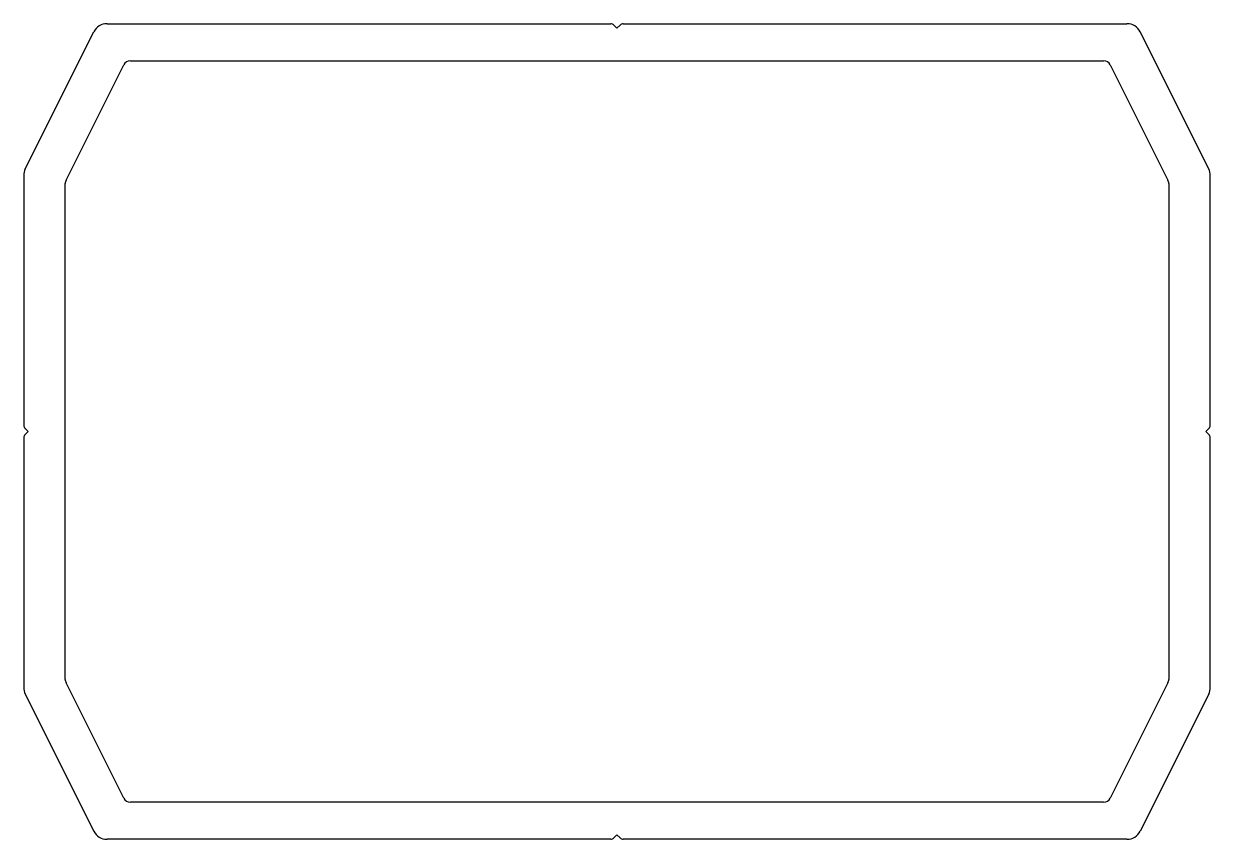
# Model space of a CAD drawing. Extents: x 2249.5 to 2329.5, y 1724.6 to 1779.6.
import ezdxf

# ---------------------------------------------------------------- set-up
doc = ezdxf.new("R2010")
doc.units = 0
doc.layers.get('0').update_dxf_attribs({"linetype": 'CONTINUOUS'})

msp = doc.modelspace()

# ---------------------------------------------------------------- linework, layer by layer
for p, q in [((2255.165, 1779.623), (2289.123, 1779.623)), ((2289.547, 1779.323), (2289.335, 1779.535)), ((2289.759, 1779.535), (2289.547, 1779.323)), ((2289.971, 1779.623), (2323.929, 1779.623)), ((2249.653, 1769.834), (2254.271, 1779.07)), ((2329.441, 1769.834), (2324.823, 1779.07)), ((2252.4, 1769.068), (2256.289, 1776.847)), ((2256.737, 1777.123), (2322.358, 1777.123)), ((2322.805, 1776.847), (2326.694, 1769.068)), ((2249.547, 1769.387), (2249.547, 1752.547)), ((2252.347, 1735.402), (2252.347, 1768.844)), ((2326.747, 1768.844), (2326.747, 1735.402)), ((2329.547, 1752.547), (2329.547, 1769.387)), ((2249.635, 1752.335), (2249.847, 1752.123)), ((2249.847, 1752.123), (2249.635, 1751.911)), ((2329.247, 1752.123), (2329.459, 1752.335)), ((2329.459, 1751.911), (2329.247, 1752.123)), ((2249.547, 1751.699), (2249.547, 1734.859)), ((2329.547, 1734.859), (2329.547, 1751.699)), ((2249.653, 1734.412), (2254.271, 1725.176)), ((2256.289, 1727.4), (2252.4, 1735.179)), ((2326.694, 1735.179), (2322.805, 1727.4)), ((2329.441, 1734.412), (2324.823, 1725.176)), ((2322.358, 1727.123), (2256.737, 1727.123)), ((2289.335, 1724.711), (2289.547, 1724.923)), ((2289.547, 1724.923), (2289.759, 1724.711)), ((2289.123, 1724.623), (2255.165, 1724.623)), ((2323.929, 1724.623), (2289.971, 1724.623))]:
    msp.add_line(p, q)
for centre, radius, start, end in [((2255.165, 1778.623), 1, 90, 153.43495), ((2289.123, 1779.323), 0.3, 45, 90), ((2289.971, 1779.323), 0.3, 90, 135), ((2323.929, 1778.623), 1, 26.56505, 90), ((2256.737, 1776.623), 0.5, 90, 153.43495), ((2322.358, 1776.623), 0.5, 26.56505, 90), ((2250.547, 1769.387), 1, 153.43495, 180), ((2328.547, 1769.387), 1, 360, 26.56505), ((2252.847, 1768.844), 0.5, 153.43495, 180), ((2326.247, 1768.844), 0.5, 0, 26.56505), ((2249.847, 1752.547), 0.3, 180, 225), ((2329.247, 1752.547), 0.3, 315, 360), ((2249.847, 1751.699), 0.3, 135, 180), ((2329.247, 1751.699), 0.3, 0, 45), ((2252.847, 1735.402), 0.5, 180, 206.56505), ((2326.247, 1735.402), 0.5, 333.43495, 0), ((2250.547, 1734.859), 1, 180, 206.56505), ((2328.547, 1734.859), 1, 333.43495, 0), ((2256.737, 1727.623), 0.5, 206.56505, 270), ((2322.358, 1727.623), 0.5, 270, 333.43495), ((2255.165, 1725.623), 1, 206.56505, 270), ((2323.929, 1725.623), 1, 270, 333.43495), ((2289.123, 1724.923), 0.3, 270, 315), ((2289.971, 1724.923), 0.3, 225, 270)]:
    msp.add_arc(centre, radius, start, end)

doc.saveas('drawing.dxf')
